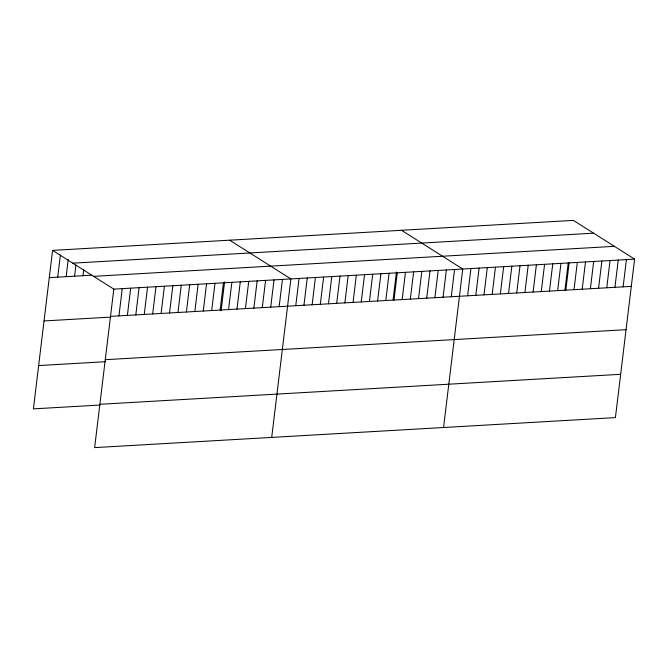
<?xml version="1.0" encoding="UTF-8"?>
<svg xmlns="http://www.w3.org/2000/svg" width="668" height="668" viewBox="0 0 668 668"><rect width="100%" height="100%" fill="white"/><g stroke="black" fill="none" stroke-linecap="round" stroke-linejoin="round"><path stroke-width="1" d="M52.58 250.391L113.811 289.127L94.631 447.61L615.42 417.609L634.6 259.126L573.369 220.39L52.58 250.391L33.4 408.874L99.916 405.042M57.715 277.153L60.404 254.951M66.149 276.669L68.219 259.51M74.574 276.176L75.918 265.079M83.007 275.692L83.742 269.638M118.946 315.889L122.244 288.643M127.379 315.405L130.677 288.15M135.804 314.92L139.103 287.666M144.238 314.436L147.536 287.182M152.671 313.943L155.97 286.697M161.105 313.459L164.403 286.213M169.538 312.975L172.837 285.729M177.964 312.49L181.262 285.236M186.397 312.006L189.695 284.752M194.831 311.522L198.129 284.267M203.264 311.029L206.562 283.783M211.698 310.545L214.996 283.299M220.123 310.061L223.421 282.814M221.108 310.745L224.607 281.871M228.556 309.576L231.854 282.322M236.99 309.092L240.288 281.838M245.423 308.608L248.721 281.353M253.857 308.115L257.155 280.869M262.282 307.631L265.58 280.385M270.715 307.146L274.014 279.9M279.149 306.662L282.447 279.408M271.701 437.415L290.881 278.923L229.65 240.188M295.765 305.702L299.064 278.456M303.948 305.234L307.247 277.98M312.131 304.758L315.43 277.512M320.314 304.291L323.613 277.036M328.497 303.815L331.796 276.569M336.68 303.347L339.979 276.101M344.872 302.88L348.17 275.625M353.055 302.404L356.353 275.158M361.238 301.936L364.536 274.682M369.421 301.46L372.719 274.214M377.604 300.992L380.902 273.738M385.787 300.516L389.085 273.27M393.085 299.882L396.466 271.976M393.97 300.049L397.268 272.794M402.153 299.573L405.451 272.327M410.336 299.105L413.634 271.851M418.519 298.629L421.817 271.383M426.71 298.162L430.008 270.916M434.893 297.694L438.191 270.44M443.076 297.218L446.374 269.972M451.259 296.751L454.557 269.496M443.56 427.512L462.74 269.029L401.51 230.293M467.625 295.807L470.923 268.553M475.808 295.331L479.106 268.085M483.991 294.864L487.289 267.609M492.174 294.388L495.472 267.142M500.357 293.92L503.655 266.666M508.548 293.444L511.847 266.198M516.731 292.976L520.03 265.73M524.914 292.509L528.213 265.254M533.097 292.033L536.396 264.787M541.28 291.565L544.579 264.311M549.463 291.089L552.762 263.843M557.646 290.622L560.945 263.367M564.944 289.987L568.209 263.042M565.829 290.146L569.128 262.9M574.012 289.678L577.311 262.424M582.195 289.202L585.494 261.956M590.387 288.735L593.685 261.48M598.57 288.259L601.868 261.013M606.753 287.791L610.051 260.545M614.936 287.324L618.234 260.069M623.119 286.848L626.417 259.601M72.787 263.167L593.576 233.174M49.282 277.637L91.441 275.208M93.603 276.343L614.393 246.342M113.811 289.127L634.6 259.126M110.512 316.373L631.302 286.38M44.038 320.949L110.562 317.116M105.268 359.685L626.058 329.683M38.644 365.563L105.16 361.73M99.874 404.299L620.664 374.305"/></g></svg>
